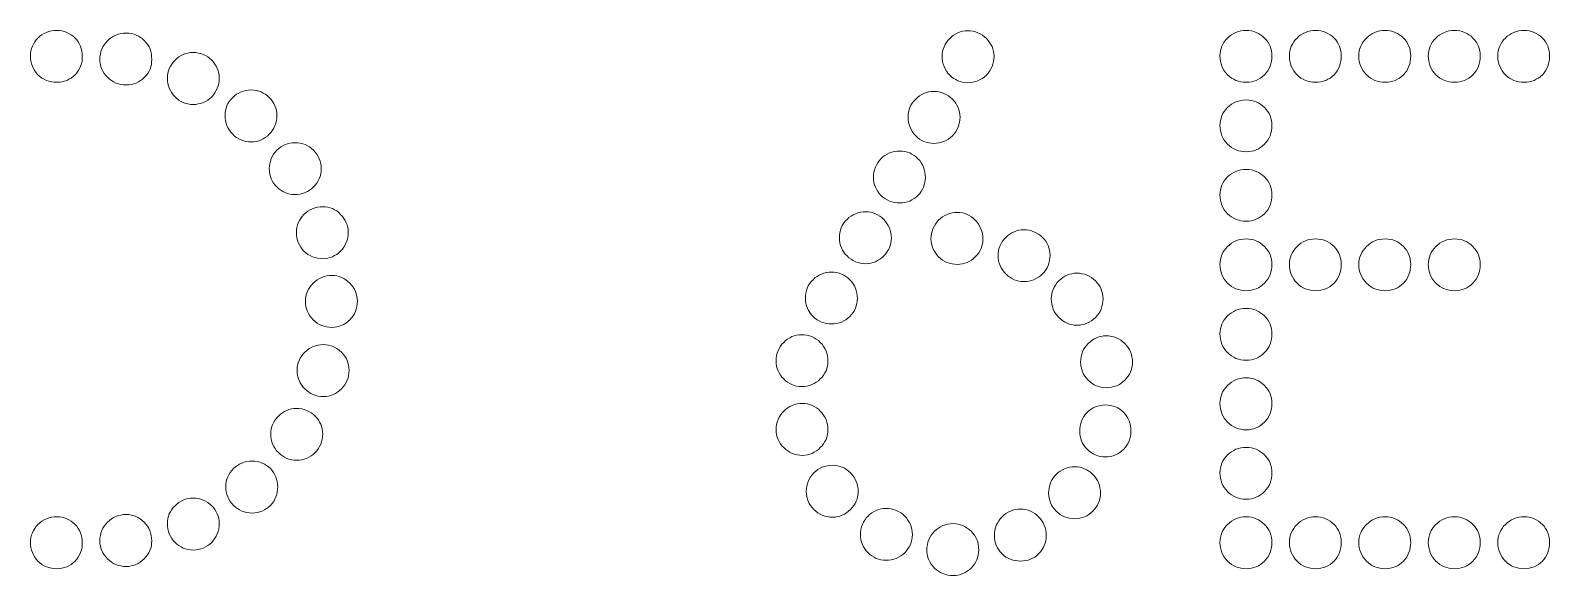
# Model space of a CAD drawing. Header units: inches. Extents: x 45 to 1248, y 45 to 200.
# Drawn here: x 471.6 to 612.1, y 148.4 to 198.8 of the extents above; entities that cross this region are included whole.
import ezdxf

# ---------------------------------------------------------------- set-up
doc = ezdxf.new("R2010")
doc.units = ezdxf.units.IN
doc.header["$MEASUREMENT"] = 0
doc.layers.add('Calque 1', color=7, linetype='Continuous')

msp = doc.modelspace()

# ---------------------------------------------------------------- linework, layer by layer
at = {"layer": 'Calque 1', "lineweight": 0}
for points in [[(475.76, 194.66), (475.3, 194.2), (474.73, 193.96), (474.06, 193.96), (473.39, 193.96), (472.79, 194.2), (472.33, 194.66), (471.88, 195.12), (471.63, 195.72), (471.63, 196.39), (471.63, 197.03), (471.88, 197.59), (472.33, 198.05), (472.79, 198.51), (473.39, 198.75), (474.06, 198.75), (474.73, 198.75), (475.3, 198.51), (475.76, 198.05), (476.21, 197.59), (476.43, 197.03), (476.43, 196.39), (476.46, 195.72), (476.21, 195.12), (475.76, 194.66)], [(482.18, 194.42), (481.72, 193.96), (481.15, 193.71), (480.48, 193.71), (479.81, 193.71), (479.21, 193.96), (478.75, 194.42), (478.3, 194.87), (478.05, 195.44), (478.05, 196.07), (478.05, 196.74), (478.3, 197.34), (478.75, 197.8), (479.21, 198.26), (479.81, 198.51), (480.48, 198.51), (481.15, 198.51), (481.72, 198.26), (482.18, 197.8), (482.64, 197.34), (482.85, 196.74), (482.85, 196.07), (482.85, 195.44), (482.64, 194.87), (482.18, 194.42)], [(556.61, 198.01), (557.07, 198.47), (557.64, 198.72), (558.27, 198.72), (558.94, 198.72), (559.54, 198.47), (560, 198.01), (560.46, 197.56), (560.71, 196.99), (560.71, 196.36), (560.71, 195.69), (560.46, 195.09), (560, 194.63), (559.54, 194.17), (558.94, 193.92), (558.27, 193.92), (557.64, 193.92), (557.07, 194.17), (556.61, 194.63), (556.15, 195.09), (555.91, 195.69), (555.91, 196.36), (555.91, 196.99), (556.15, 197.52), (556.61, 198.01)], [(585.72, 194.66), (585.26, 194.2), (584.69, 193.96), (584.02, 193.96), (583.35, 193.96), (582.75, 194.2), (582.29, 194.66), (581.84, 195.12), (581.59, 195.72), (581.59, 196.39), (581.59, 197.03), (581.84, 197.59), (582.29, 198.05), (582.75, 198.51), (583.35, 198.75), (584.02, 198.75), (584.69, 198.75), (585.26, 198.51), (585.72, 198.05), (586.18, 197.59), (586.39, 197.03), (586.39, 196.39), (586.39, 195.72), (586.18, 195.12), (585.72, 194.66)], [(592.14, 194.66), (591.68, 194.2), (591.11, 193.96), (590.44, 193.96), (589.77, 193.96), (589.17, 194.2), (588.72, 194.66), (588.26, 195.12), (588.01, 195.72), (588.01, 196.39), (588.01, 197.03), (588.26, 197.59), (588.72, 198.05), (589.17, 198.51), (589.77, 198.75), (590.44, 198.75), (591.11, 198.75), (591.68, 198.51), (592.14, 198.05), (592.6, 197.59), (592.81, 197.03), (592.81, 196.39), (592.81, 195.72), (592.6, 195.12), (592.14, 194.66)], [(598.56, 194.66), (598.1, 194.2), (597.53, 193.96), (596.86, 193.96), (596.19, 193.96), (595.59, 194.2), (595.14, 194.66), (594.68, 195.12), (594.43, 195.72), (594.43, 196.39), (594.43, 197.03), (594.68, 197.59), (595.14, 198.05), (595.59, 198.51), (596.19, 198.75), (596.86, 198.75), (597.53, 198.75), (598.1, 198.51), (598.56, 198.05), (599.02, 197.59), (599.23, 197.03), (599.23, 196.39), (599.23, 195.72), (599.02, 195.12), (598.56, 194.66)], [(604.98, 194.66), (604.52, 194.2), (603.96, 193.96), (603.29, 193.96), (602.61, 193.96), (602.02, 194.2), (601.56, 194.66), (601.1, 195.12), (600.85, 195.72), (600.85, 196.39), (600.85, 197.03), (601.1, 197.59), (601.56, 198.05), (602.02, 198.51), (602.61, 198.75), (603.29, 198.75), (603.96, 198.75), (604.52, 198.51), (604.98, 198.05), (605.44, 197.59), (605.65, 197.03), (605.65, 196.39), (605.65, 195.72), (605.44, 195.12), (604.98, 194.66)], [(611.4, 194.66), (610.94, 194.2), (610.38, 193.96), (609.71, 193.96), (609.04, 193.96), (608.44, 194.2), (607.98, 194.66), (607.52, 195.12), (607.27, 195.72), (607.27, 196.39), (607.27, 197.03), (607.52, 197.59), (607.98, 198.05), (608.44, 198.51), (609.04, 198.75), (609.71, 198.75), (610.38, 198.75), (610.94, 198.51), (611.4, 198.05), (611.86, 197.59), (612.07, 197.03), (612.07, 196.39), (612.07, 195.72), (611.86, 195.12), (611.4, 194.66)], [(488.39, 192.62), (487.93, 192.16), (487.33, 191.91), (486.66, 191.91), (486.02, 191.91), (485.46, 192.16), (485, 192.62), (484.54, 193.08), (484.29, 193.67), (484.29, 194.35), (484.29, 194.98), (484.54, 195.54), (485, 196), (485.46, 196.46), (486.02, 196.71), (486.66, 196.71), (487.33, 196.71), (487.93, 196.46), (488.39, 196), (488.84, 195.54), (489.09, 194.98), (489.09, 194.35), (489.09, 193.67), (488.84, 193.08), (488.39, 192.62)], [(490.33, 192.55), (490.78, 193), (491.38, 193.25), (492.05, 193.25), (492.69, 193.25), (493.25, 193), (493.71, 192.55), (494.17, 192.09), (494.42, 191.52), (494.42, 190.89), (494.42, 190.22), (494.17, 189.62), (493.71, 189.16), (493.25, 188.7), (492.69, 188.45), (492.05, 188.45), (491.38, 188.45), (490.78, 188.7), (490.33, 189.16), (489.87, 189.62), (489.62, 190.22), (489.62, 190.89), (489.62, 191.52), (489.83, 192.09), (490.33, 192.55)], [(553.47, 192.4), (553.93, 192.86), (554.5, 193.11), (555.13, 193.11), (555.8, 193.11), (556.4, 192.86), (556.86, 192.4), (557.32, 191.95), (557.57, 191.38), (557.57, 190.75), (557.57, 190.08), (557.32, 189.48), (556.86, 189.02), (556.4, 188.56), (555.8, 188.31), (555.13, 188.31), (554.5, 188.31), (553.93, 188.56), (553.47, 189.02), (553.01, 189.48), (552.77, 190.08), (552.77, 190.75), (552.77, 191.38), (552.98, 191.95), (553.47, 192.4)], [(585.72, 188.24), (585.26, 187.78), (584.69, 187.54), (584.02, 187.54), (583.35, 187.54), (582.75, 187.78), (582.29, 188.24), (581.84, 188.7), (581.59, 189.3), (581.59, 189.97), (581.59, 190.61), (581.84, 191.17), (582.29, 191.63), (582.75, 192.09), (583.35, 192.33), (584.02, 192.33), (584.69, 192.33), (585.26, 192.09), (585.72, 191.63), (586.18, 191.17), (586.39, 190.61), (586.39, 189.97), (586.39, 189.3), (586.18, 188.7), (585.72, 188.24)], [(497.8, 187.68), (498.26, 187.22), (498.51, 186.62), (498.51, 185.95), (498.51, 185.31), (498.26, 184.75), (497.8, 184.29), (497.35, 183.83), (496.75, 183.59), (496.08, 183.59), (495.44, 183.59), (494.88, 183.83), (494.42, 184.29), (493.96, 184.75), (493.71, 185.31), (493.71, 185.95), (493.71, 186.62), (493.96, 187.22), (494.42, 187.68), (494.88, 188.14), (495.44, 188.38), (496.08, 188.38), (496.78, 188.38), (497.35, 188.14), (497.8, 187.68)], [(550.26, 186.9), (550.72, 187.36), (551.32, 187.61), (551.99, 187.61), (552.66, 187.61), (553.23, 187.36), (553.68, 186.9), (554.14, 186.44), (554.36, 185.84), (554.36, 185.17), (554.36, 184.54), (554.14, 183.97), (553.68, 183.51), (553.23, 183.06), (552.66, 182.81), (551.99, 182.81), (551.32, 182.81), (550.72, 183.06), (550.26, 183.51), (549.8, 183.97), (549.56, 184.54), (549.56, 185.17), (549.56, 185.84), (549.8, 186.41), (550.26, 186.9)], [(585.72, 181.82), (585.26, 181.36), (584.69, 181.12), (584.02, 181.12), (583.35, 181.12), (582.75, 181.36), (582.29, 181.82), (581.84, 182.28), (581.59, 182.88), (581.59, 183.55), (581.59, 184.19), (581.84, 184.75), (582.29, 185.21), (582.75, 185.67), (583.35, 185.91), (584.02, 185.91), (584.69, 185.91), (585.26, 185.67), (585.72, 185.21), (586.18, 184.75), (586.39, 184.19), (586.39, 183.55), (586.39, 182.88), (586.18, 182.28), (585.72, 181.82)], [(500.31, 181.75), (500.77, 181.29), (501.01, 180.73), (501.01, 180.09), (501.01, 179.42), (500.77, 178.82), (500.31, 178.36), (499.85, 177.91), (499.29, 177.66), (498.65, 177.66), (497.98, 177.66), (497.38, 177.91), (496.92, 178.36), (496.46, 178.82), (496.22, 179.42), (496.22, 180.09), (496.22, 180.73), (496.46, 181.29), (496.92, 181.75), (497.38, 182.21), (497.98, 182.46), (498.65, 182.46), (499.29, 182.46), (499.85, 182.24), (500.31, 181.75)], [(547.12, 181.29), (547.58, 181.75), (548.18, 182), (548.85, 182), (549.49, 182), (550.05, 181.75), (550.51, 181.29), (550.97, 180.83), (551.22, 180.23), (551.22, 179.56), (551.22, 178.93), (550.97, 178.36), (550.51, 177.91), (550.05, 177.45), (549.49, 177.2), (548.85, 177.2), (548.18, 177.2), (547.58, 177.45), (547.12, 177.91), (546.66, 178.36), (546.42, 178.93), (546.42, 179.56), (546.42, 180.27), (546.63, 180.83), (547.12, 181.29)], [(558.98, 177.84), (558.52, 177.38), (557.95, 177.13), (557.32, 177.13), (556.65, 177.13), (556.05, 177.38), (555.59, 177.84), (555.13, 178.29), (554.88, 178.86), (554.88, 179.49), (554.88, 180.16), (555.13, 180.76), (555.59, 181.22), (556.05, 181.68), (556.65, 181.93), (557.32, 181.93), (557.95, 181.93), (558.52, 181.68), (558.98, 181.22), (559.44, 180.76), (559.68, 180.16), (559.68, 179.49), (559.68, 178.86), (559.47, 178.33), (558.98, 177.84)], [(561.8, 179.63), (562.26, 180.09), (562.82, 180.34), (563.46, 180.34), (564.13, 180.34), (564.73, 180.09), (565.19, 179.63), (565.64, 179.18), (565.89, 178.61), (565.89, 177.98), (565.89, 177.31), (565.64, 176.71), (565.19, 176.25), (564.73, 175.79), (564.13, 175.54), (563.46, 175.54), (562.82, 175.54), (562.26, 175.79), (561.8, 176.25), (561.34, 176.71), (561.09, 177.31), (561.09, 177.98), (561.09, 178.61), (561.34, 179.18), (561.8, 179.63)], [(585.72, 175.4), (585.26, 174.94), (584.69, 174.7), (584.02, 174.7), (583.35, 174.7), (582.75, 174.94), (582.29, 175.4), (581.84, 175.86), (581.59, 176.46), (581.59, 177.13), (581.59, 177.76), (581.84, 178.33), (582.29, 178.79), (582.75, 179.25), (583.35, 179.49), (584.02, 179.49), (584.69, 179.49), (585.26, 179.25), (585.72, 178.79), (586.18, 178.33), (586.39, 177.76), (586.39, 177.13), (586.39, 176.46), (586.18, 175.86), (585.72, 175.4)], [(592.14, 175.4), (591.68, 174.94), (591.11, 174.7), (590.44, 174.7), (589.77, 174.7), (589.17, 174.94), (588.72, 175.4), (588.26, 175.86), (588.01, 176.46), (588.01, 177.13), (588.01, 177.76), (588.26, 178.33), (588.72, 178.79), (589.17, 179.25), (589.77, 179.49), (590.44, 179.49), (591.11, 179.49), (591.68, 179.25), (592.14, 178.79), (592.6, 178.33), (592.81, 177.76), (592.81, 177.13), (592.81, 176.46), (592.6, 175.86), (592.14, 175.4)], [(598.56, 175.4), (598.1, 174.94), (597.53, 174.7), (596.86, 174.7), (596.19, 174.7), (595.59, 174.94), (595.14, 175.4), (594.68, 175.86), (594.43, 176.46), (594.43, 177.13), (594.43, 177.76), (594.68, 178.33), (595.14, 178.79), (595.59, 179.25), (596.19, 179.49), (596.86, 179.49), (597.53, 179.49), (598.1, 179.25), (598.56, 178.79), (599.02, 178.33), (599.23, 177.76), (599.23, 177.13), (599.23, 176.46), (599.02, 175.86), (598.56, 175.4)], [(604.98, 175.4), (604.52, 174.94), (603.96, 174.7), (603.29, 174.7), (602.61, 174.7), (602.02, 174.94), (601.56, 175.4), (601.1, 175.86), (600.85, 176.46), (600.85, 177.13), (600.85, 177.76), (601.1, 178.33), (601.56, 178.79), (602.02, 179.25), (602.61, 179.49), (603.29, 179.49), (603.96, 179.49), (604.52, 179.25), (604.98, 178.79), (605.44, 178.33), (605.65, 177.76), (605.65, 177.13), (605.65, 176.46), (605.44, 175.86), (604.98, 175.4)], [(501.16, 172.01), (500.7, 171.56), (500.13, 171.31), (499.5, 171.31), (498.83, 171.31), (498.23, 171.56), (497.77, 172.01), (497.31, 172.47), (497.06, 173.07), (497.06, 173.74), (497.06, 174.38), (497.31, 174.94), (497.77, 175.4), (498.23, 175.86), (498.83, 176.11), (499.5, 176.11), (500.13, 176.11), (500.7, 175.86), (501.16, 175.4), (501.61, 174.94), (501.86, 174.38), (501.86, 173.74), (501.86, 173.04), (501.61, 172.47), (501.16, 172.01)], [(543.98, 175.72), (544.44, 176.18), (545.04, 176.42), (545.71, 176.42), (546.35, 176.42), (546.91, 176.18), (547.37, 175.72), (547.83, 175.26), (548.08, 174.66), (548.08, 173.99), (548.08, 173.35), (547.83, 172.79), (547.37, 172.33), (546.91, 171.87), (546.35, 171.63), (545.71, 171.63), (545.04, 171.63), (544.44, 171.87), (543.98, 172.33), (543.52, 172.79), (543.28, 173.35), (543.28, 173.99), (543.28, 174.66), (543.49, 175.26), (543.98, 175.72)], [(566.7, 175.61), (567.16, 176.07), (567.73, 176.32), (568.36, 176.32), (569.03, 176.32), (569.63, 176.07), (570.09, 175.61), (570.55, 175.15), (570.79, 174.59), (570.79, 173.95), (570.79, 173.28), (570.55, 172.68), (570.09, 172.23), (569.63, 171.77), (569.03, 171.52), (568.36, 171.52), (567.73, 171.52), (567.16, 171.77), (566.7, 172.23), (566.24, 172.68), (566, 173.28), (566, 173.95), (566, 174.55), (566.21, 175.12), (566.7, 175.61)], [(585.72, 168.98), (585.26, 168.52), (584.69, 168.27), (584.02, 168.27), (583.35, 168.27), (582.75, 168.52), (582.29, 168.98), (581.84, 169.44), (581.59, 170.04), (581.59, 170.71), (581.59, 171.34), (581.84, 171.91), (582.29, 172.37), (582.75, 172.83), (583.35, 173.07), (584.02, 173.07), (584.69, 173.07), (585.26, 172.83), (585.72, 172.37), (586.18, 171.91), (586.39, 171.34), (586.39, 170.71), (586.39, 170.04), (586.18, 169.44), (585.72, 168.98)], [(541.27, 169.93), (541.73, 170.39), (542.29, 170.64), (542.92, 170.64), (543.6, 170.64), (544.19, 170.39), (544.65, 169.93), (545.11, 169.47), (545.36, 168.87), (545.36, 168.2), (545.36, 167.57), (545.11, 167.01), (544.65, 166.55), (544.19, 166.09), (543.6, 165.84), (542.92, 165.84), (542.29, 165.84), (541.73, 166.09), (541.27, 166.55), (540.81, 167.01), (540.56, 167.57), (540.56, 168.2), (540.56, 168.91), (540.81, 169.47), (541.27, 169.93)], [(572.81, 169.83), (573.26, 169.37), (573.51, 168.77), (573.51, 168.1), (573.51, 167.46), (573.26, 166.9), (572.81, 166.44), (572.35, 165.98), (571.75, 165.74), (571.08, 165.74), (570.44, 165.74), (569.88, 165.98), (569.42, 166.44), (568.96, 166.9), (568.71, 167.46), (568.71, 168.1), (568.71, 168.77), (568.96, 169.37), (569.42, 169.83), (569.88, 170.29), (570.44, 170.53), (571.08, 170.53), (571.75, 170.53), (572.31, 170.29), (572.81, 169.83)], [(500.38, 165.63), (499.92, 165.17), (499.36, 164.92), (498.72, 164.92), (498.05, 164.92), (497.45, 165.17), (496.99, 165.63), (496.53, 166.09), (496.29, 166.69), (496.29, 167.36), (496.29, 167.99), (496.53, 168.56), (496.99, 169.02), (497.45, 169.47), (498.05, 169.72), (498.72, 169.72), (499.36, 169.72), (499.92, 169.47), (500.38, 169.02), (500.84, 168.56), (501.09, 167.99), (501.09, 167.36), (501.09, 166.69), (500.87, 166.12), (500.38, 165.63)], [(585.72, 162.56), (585.26, 162.1), (584.69, 161.85), (584.02, 161.85), (583.35, 161.85), (582.75, 162.1), (582.29, 162.56), (581.84, 163.02), (581.59, 163.62), (581.59, 164.29), (581.59, 164.92), (581.84, 165.49), (582.29, 165.95), (582.75, 166.41), (583.35, 166.65), (584.02, 166.65), (584.69, 166.65), (585.26, 166.41), (585.72, 165.95), (586.18, 165.49), (586.39, 164.92), (586.39, 164.29), (586.39, 163.62), (586.18, 163.02), (585.72, 162.56)], [(493.85, 161.47), (493.85, 162.1), (494.1, 162.67), (494.56, 163.12), (495.02, 163.58), (495.58, 163.83), (496.22, 163.83), (496.89, 163.83), (497.49, 163.58), (497.95, 163.12), (498.4, 162.67), (498.65, 162.1), (498.65, 161.47), (498.65, 160.8), (498.4, 160.2), (497.95, 159.74), (497.49, 159.28), (496.89, 159.03), (496.22, 159.03), (495.58, 159.03), (495.02, 159.28), (494.56, 159.74), (494.07, 160.2), (493.85, 160.8), (493.85, 161.47)], [(541.27, 163.58), (541.73, 164.04), (542.33, 164.29), (543, 164.29), (543.63, 164.29), (544.19, 164.04), (544.65, 163.58), (545.11, 163.12), (545.36, 162.52), (545.36, 161.85), (545.36, 161.22), (545.11, 160.66), (544.65, 160.2), (544.19, 159.74), (543.63, 159.49), (543, 159.49), (542.33, 159.49), (541.73, 159.74), (541.27, 160.2), (540.81, 160.66), (540.56, 161.22), (540.56, 161.85), (540.56, 162.52), (540.81, 163.12), (541.27, 163.58)], [(573.37, 161.71), (573.37, 161.08), (573.16, 160.51), (572.7, 160.06), (572.24, 159.6), (571.68, 159.35), (571.01, 159.35), (570.34, 159.35), (569.77, 159.6), (569.31, 160.06), (568.85, 160.51), (568.64, 161.08), (568.64, 161.71), (568.64, 162.38), (568.85, 162.98), (569.31, 163.44), (569.77, 163.9), (570.34, 164.15), (571.01, 164.15), (571.68, 164.15), (572.24, 163.9), (572.7, 163.44), (573.16, 162.98), (573.37, 162.42), (573.37, 161.71)], [(585.72, 156.14), (585.26, 155.68), (584.69, 155.43), (584.02, 155.43), (583.35, 155.43), (582.75, 155.68), (582.29, 156.14), (581.84, 156.6), (581.59, 157.2), (581.59, 157.87), (581.59, 158.5), (581.84, 159.07), (582.29, 159.53), (582.75, 159.98), (583.35, 160.23), (584.02, 160.23), (584.69, 160.23), (585.26, 159.98), (585.72, 159.53), (586.18, 159.07), (586.39, 158.5), (586.39, 157.87), (586.39, 157.2), (586.18, 156.6), (585.72, 156.14)], [(494.49, 156.6), (494.49, 155.93), (494.28, 155.33), (493.82, 154.87), (493.36, 154.41), (492.8, 154.16), (492.12, 154.16), (491.45, 154.16), (490.85, 154.41), (490.4, 154.87), (489.94, 155.33), (489.69, 155.93), (489.69, 156.6), (489.69, 157.23), (489.94, 157.8), (490.4, 158.26), (490.85, 158.71), (491.45, 158.96), (492.12, 158.96), (492.8, 158.96), (493.36, 158.71), (493.82, 158.26), (494.24, 157.8), (494.49, 157.23), (494.49, 156.6)], [(548.15, 156.14), (548.15, 155.5), (547.9, 154.94), (547.44, 154.48), (546.98, 154.02), (546.42, 153.78), (545.78, 153.78), (545.11, 153.78), (544.51, 154.02), (544.05, 154.48), (543.6, 154.94), (543.35, 155.5), (543.35, 156.14), (543.35, 156.81), (543.6, 157.41), (544.05, 157.87), (544.51, 158.33), (545.11, 158.57), (545.78, 158.57), (546.42, 158.57), (546.98, 158.33), (547.44, 157.87), (547.9, 157.41), (548.15, 156.81), (548.15, 156.14)], [(569.84, 154.34), (569.38, 153.88), (568.82, 153.63), (568.18, 153.63), (567.51, 153.63), (566.91, 153.88), (566.46, 154.34), (566, 154.8), (565.75, 155.36), (565.75, 156), (565.75, 156.67), (566, 157.27), (566.46, 157.73), (566.91, 158.19), (567.51, 158.43), (568.18, 158.43), (568.82, 158.43), (569.38, 158.19), (569.84, 157.73), (570.3, 157.27), (570.55, 156.67), (570.55, 156), (570.55, 155.36), (570.3, 154.8), (569.84, 154.34)], [(488.39, 151.45), (487.93, 150.99), (487.33, 150.74), (486.66, 150.74), (486.02, 150.74), (485.46, 150.99), (485, 151.45), (484.54, 151.91), (484.29, 152.51), (484.29, 153.18), (484.29, 153.81), (484.54, 154.38), (485, 154.83), (485.46, 155.29), (486.02, 155.54), (486.66, 155.54), (487.33, 155.54), (487.93, 155.29), (488.39, 154.83), (488.84, 154.38), (489.09, 153.81), (489.09, 153.18), (489.09, 152.51), (488.84, 151.94), (488.39, 151.45)], [(553.16, 152.15), (553.16, 151.52), (552.91, 150.95), (552.45, 150.49), (551.99, 150.04), (551.39, 149.79), (550.72, 149.79), (550.09, 149.79), (549.52, 150.04), (549.06, 150.49), (548.6, 150.95), (548.36, 151.52), (548.36, 152.15), (548.36, 152.82), (548.6, 153.42), (549.06, 153.88), (549.52, 154.34), (550.09, 154.59), (550.72, 154.59), (551.39, 154.59), (551.99, 154.34), (552.45, 153.88), (552.91, 153.42), (553.16, 152.86), (553.16, 152.15)], [(565.54, 152.08), (565.54, 151.41), (565.29, 150.85), (564.83, 150.39), (564.37, 149.93), (563.81, 149.72), (563.17, 149.72), (562.5, 149.72), (561.9, 149.93), (561.45, 150.39), (560.99, 150.85), (560.74, 151.41), (560.74, 152.08), (560.74, 152.75), (560.99, 153.35), (561.45, 153.81), (561.9, 154.27), (562.5, 154.52), (563.17, 154.52), (563.81, 154.52), (564.37, 154.27), (564.83, 153.81), (565.29, 153.35), (565.54, 152.79), (565.54, 152.08)], [(475.76, 149.72), (475.3, 149.26), (474.73, 149.01), (474.06, 149.01), (473.39, 149.01), (472.79, 149.26), (472.33, 149.72), (471.88, 150.18), (471.63, 150.78), (471.63, 151.45), (471.63, 152.08), (471.88, 152.65), (472.33, 153.11), (472.79, 153.56), (473.39, 153.81), (474.06, 153.81), (474.73, 153.81), (475.3, 153.56), (475.76, 153.11), (476.21, 152.65), (476.43, 152.08), (476.43, 151.45), (476.46, 150.78), (476.21, 150.18), (475.76, 149.72)], [(482.14, 149.93), (481.68, 149.47), (481.12, 149.22), (480.48, 149.22), (479.81, 149.22), (479.21, 149.47), (478.75, 149.93), (478.3, 150.39), (478.05, 150.95), (478.05, 151.59), (478.05, 152.26), (478.3, 152.86), (478.75, 153.32), (479.21, 153.78), (479.81, 154.02), (480.48, 154.02), (481.12, 154.02), (481.68, 153.78), (482.14, 153.32), (482.6, 152.86), (482.85, 152.26), (482.85, 151.59), (482.85, 150.95), (482.64, 150.39), (482.14, 149.93)], [(559.29, 150.74), (559.29, 150.11), (559.05, 149.54), (558.59, 149.08), (558.13, 148.63), (557.57, 148.38), (556.93, 148.38), (556.26, 148.38), (555.66, 148.63), (555.2, 149.08), (554.74, 149.54), (554.5, 150.11), (554.5, 150.74), (554.5, 151.41), (554.74, 152.01), (555.2, 152.47), (555.66, 152.93), (556.26, 153.18), (556.93, 153.18), (557.57, 153.18), (558.13, 152.93), (558.59, 152.47), (559.08, 152.01), (559.29, 151.45), (559.29, 150.74)], [(585.72, 149.72), (585.26, 149.26), (584.69, 149.01), (584.02, 149.01), (583.35, 149.01), (582.75, 149.26), (582.29, 149.72), (581.84, 150.18), (581.59, 150.78), (581.59, 151.45), (581.59, 152.08), (581.84, 152.65), (582.29, 153.11), (582.75, 153.56), (583.35, 153.81), (584.02, 153.81), (584.69, 153.81), (585.26, 153.56), (585.72, 153.11), (586.18, 152.65), (586.39, 152.08), (586.39, 151.45), (586.39, 150.78), (586.18, 150.18), (585.72, 149.72)], [(592.14, 149.72), (591.68, 149.26), (591.11, 149.01), (590.44, 149.01), (589.77, 149.01), (589.17, 149.26), (588.72, 149.72), (588.26, 150.18), (588.01, 150.78), (588.01, 151.45), (588.01, 152.08), (588.26, 152.65), (588.72, 153.11), (589.17, 153.56), (589.77, 153.81), (590.44, 153.81), (591.11, 153.81), (591.68, 153.56), (592.14, 153.11), (592.6, 152.65), (592.81, 152.08), (592.81, 151.45), (592.81, 150.78), (592.6, 150.18), (592.14, 149.72)], [(598.56, 149.72), (598.1, 149.26), (597.53, 149.01), (596.86, 149.01), (596.19, 149.01), (595.59, 149.26), (595.14, 149.72), (594.68, 150.18), (594.43, 150.78), (594.43, 151.45), (594.43, 152.08), (594.68, 152.65), (595.14, 153.11), (595.59, 153.56), (596.19, 153.81), (596.86, 153.81), (597.53, 153.81), (598.1, 153.56), (598.56, 153.11), (599.02, 152.65), (599.23, 152.08), (599.23, 151.45), (599.23, 150.78), (599.02, 150.18), (598.56, 149.72)], [(604.98, 149.72), (604.52, 149.26), (603.96, 149.01), (603.29, 149.01), (602.61, 149.01), (602.02, 149.26), (601.56, 149.72), (601.1, 150.18), (600.85, 150.78), (600.85, 151.45), (600.85, 152.08), (601.1, 152.65), (601.56, 153.11), (602.02, 153.56), (602.61, 153.81), (603.29, 153.81), (603.96, 153.81), (604.52, 153.56), (604.98, 153.11), (605.44, 152.65), (605.65, 152.08), (605.65, 151.45), (605.65, 150.78), (605.44, 150.18), (604.98, 149.72)], [(611.4, 149.72), (610.94, 149.26), (610.38, 149.01), (609.71, 149.01), (609.04, 149.01), (608.44, 149.26), (607.98, 149.72), (607.52, 150.18), (607.27, 150.78), (607.27, 151.45), (607.27, 152.08), (607.52, 152.65), (607.98, 153.11), (608.44, 153.56), (609.04, 153.81), (609.71, 153.81), (610.38, 153.81), (610.94, 153.56), (611.4, 153.11), (611.86, 152.65), (612.07, 152.08), (612.07, 151.45), (612.07, 150.78), (611.86, 150.18), (611.4, 149.72)]]:
    msp.add_open_spline(points, degree=3, knots=[0, 0, 0, 0, 1, 1, 1, 2, 2, 2, 3, 3, 3, 4, 4, 4, 5, 5, 5, 6, 6, 6, 7, 7, 7, 8, 8, 8, 8], dxfattribs=at)

doc.saveas('drawing.dxf')
